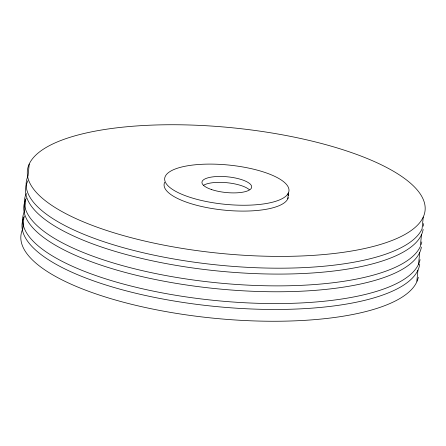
<?xml version="1.0" encoding="UTF-8"?>
<svg xmlns="http://www.w3.org/2000/svg" width="446" height="446" viewBox="0 0 446 446"><rect width="100%" height="100%" fill="white"/><g stroke="black" fill="none" stroke-linecap="round" stroke-linejoin="round"><path stroke-width="0.67" d="M23.933 217.13L22.757 228.921A199.836 63.076 5.7 0 0 192.059 315.684A199.836 63.076 5.7 0 0 416.77 281.939L417.947 270.148M25.701 199.44L24.524 211.231A199.836 63.076 5.7 0 0 201.341 298.959A199.836 63.076 5.7 0 0 420.071 259.594M29.23 164.061L28.053 175.852A199.836 63.076 5.7 0 0 197.355 262.616A199.836 63.076 5.7 0 0 422.067 228.87L423.243 217.079A199.836 63.076 5.7 0 0 151.724 125.131A199.836 63.076 5.7 0 0 103.74 229.5A199.836 63.076 5.7 0 0 423.243 217.079M287.804 198.81L288.389 192.956A62.446 19.713 5.7 0 0 203.543 164.223A62.446 19.713 5.7 0 0 188.546 196.837A62.446 19.713 5.7 0 0 288.389 192.956M418.532 264.249L419.714 252.458M421.476 234.769L420.299 246.56A199.836 63.076 5.7 0 1 195.593 280.305A199.836 63.076 5.7 0 1 26.286 193.542M288.239 197.561A62.446 19.713 5.7 0 1 219.594 209.614A62.446 19.713 5.7 0 1 164.68 182.241M287.949 193.653A62.446 19.713 5.7 0 1 288.395 195.627M203.348 185.419A24.982 7.883 5.7 0 1 226.457 182.67A24.982 7.883 5.7 0 1 249.297 189.673M423.728 223.535A199.836 63.076 5.7 0 1 423.081 226.239M421.838 241.905A199.836 63.076 5.7 0 1 421.096 244.592M423.137 229.434A199.836 63.076 5.7 0 1 203.655 269.401A199.836 63.076 5.7 0 1 27.975 180.714M421.375 247.117A199.836 63.076 5.7 0 1 201.887 287.09A199.836 63.076 5.7 0 1 26.208 198.398M418.303 277.284A199.836 63.076 5.7 0 1 417.055 281.287M419.714 264.127A199.836 63.076 5.7 0 1 201.207 304.913A199.836 63.076 5.7 0 1 24.441 216.087M211.515 189.539A24.982 7.883 5.7 0 0 251.449 187.989A24.982 7.883 5.7 0 0 217.514 176.493A24.982 7.883 5.7 0 0 211.515 189.539"/></g></svg>
